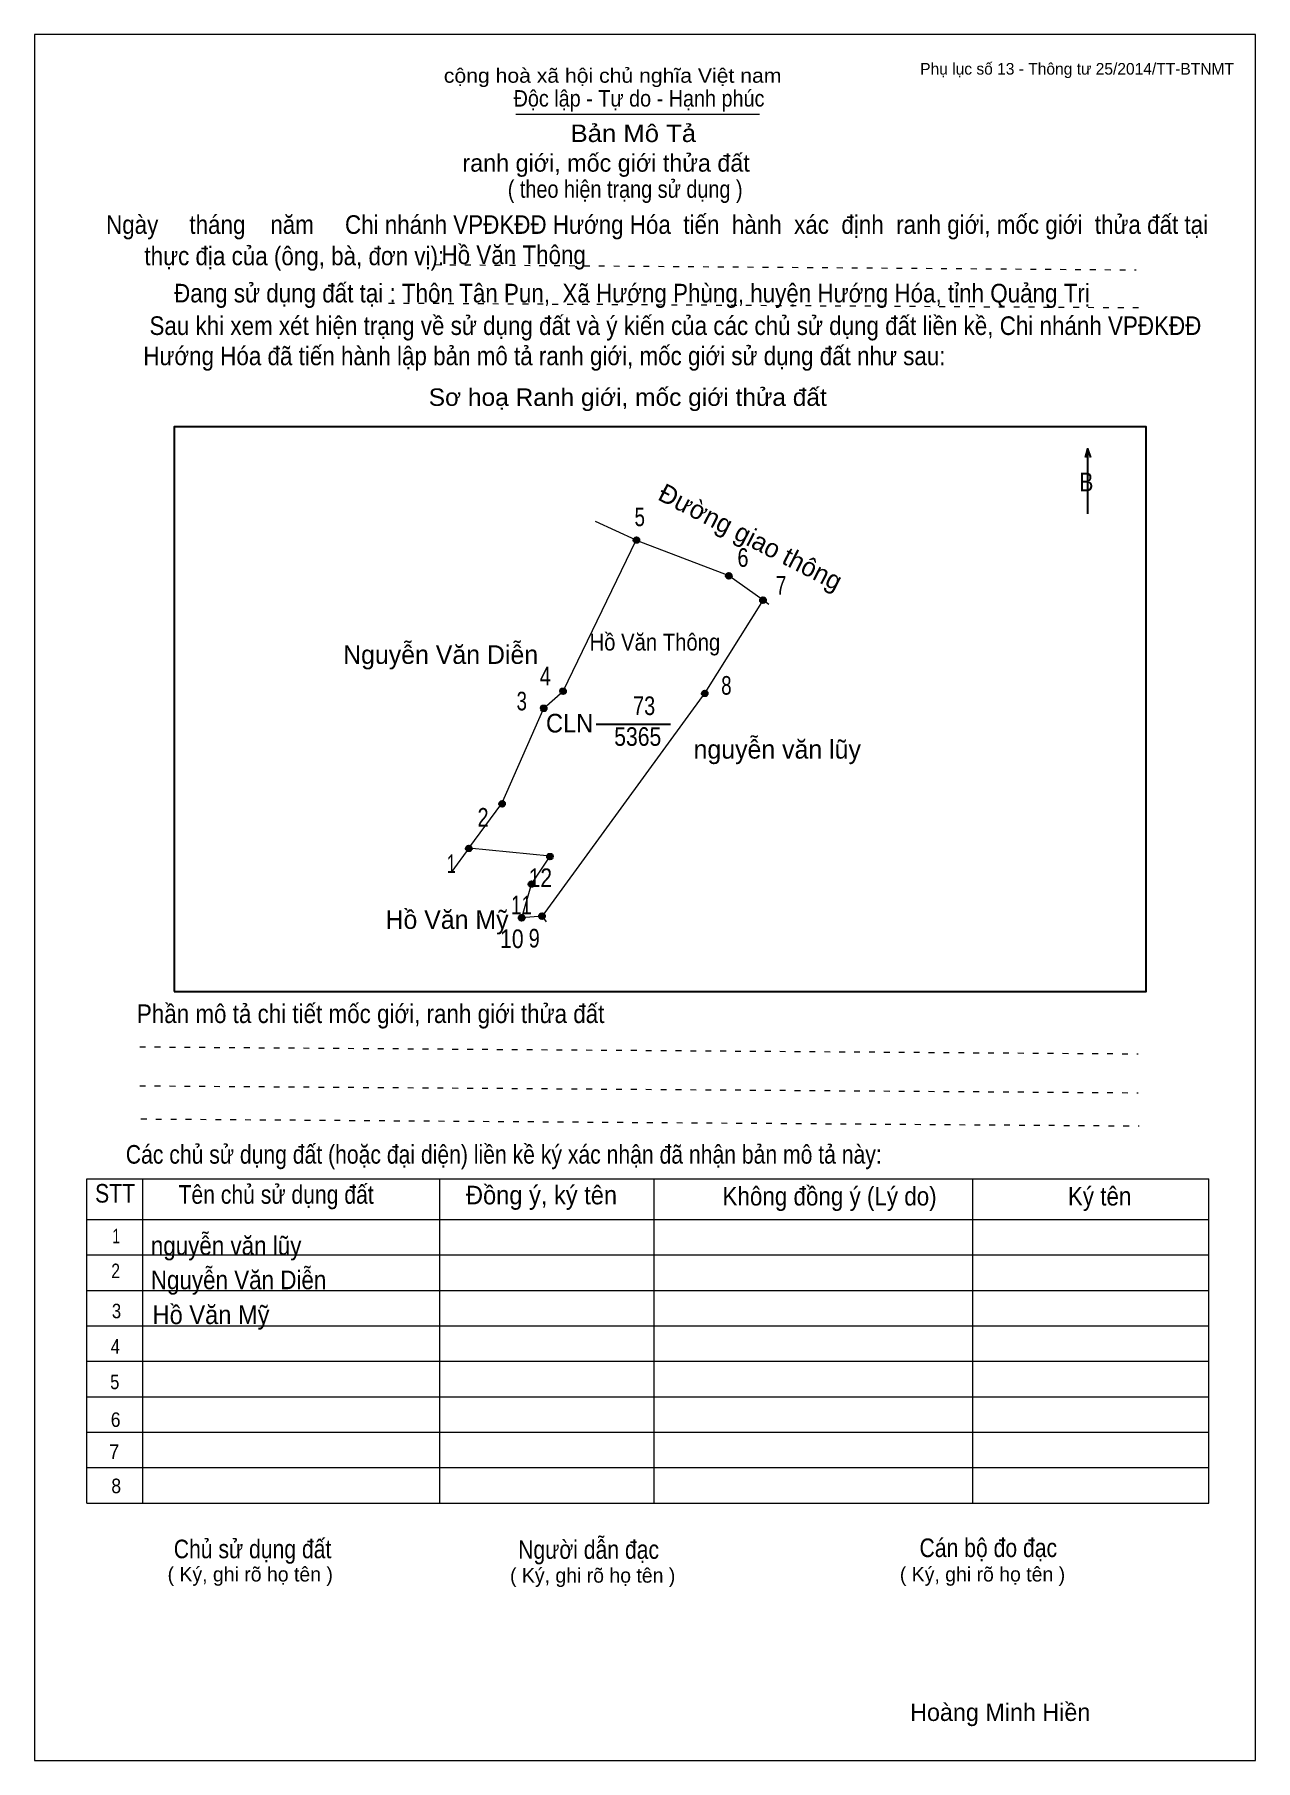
# Model space of a CAD drawing. Header units: centimetres. Extents: x 0 to 21, y 0 to 29.7.
import ezdxf
from ezdxf.enums import TextEntityAlignment as Align

# ---------------------------------------------------------------- set-up
doc = ezdxf.new("R2010")
doc.units = ezdxf.units.CM
doc.header["$LTSCALE"] = 0.13
doc.linetypes.add('DOTTED', pattern=[1.5, 0.3, -1.2])
for name, color, linetype, lineweight in [('1', 7, 'Continuous', 13), ('32', 7, 'Continuous', 25), ('33', 7, 'Continuous', 25), ('6', 7, 'Continuous', 13), ('62', 7, 'Continuous', 13)]:
    doc.layers.add(name, color=color, linetype=linetype, lineweight=lineweight)
for name, color, linetype in [('2', 7, 'Continuous'), ('34', 7, 'Continuous'), ('63', 7, 'Continuous')]:
    doc.layers.add(name, color=color, linetype=linetype)

msp = doc.modelspace()

# ---------------------------------------------------------------- hatches: boundary and pattern name
at = {"layer": '32'}
for points in [[(10.4019, 21.0002, 1), (10.3019, 21.0002, 1)], [(11.992, 20.3857, 1), (11.892, 20.3857, 1)], [(12.5795, 19.9653, 1), (12.4795, 19.9653, 1)], [(9.1405, 18.3983, 1), (9.0405, 18.3983, 1)], [(8.8074, 18.1053, 1), (8.7074, 18.1053, 1)], [(11.5778, 18.3621, 1), (11.4778, 18.3621, 1)], [(8.0916, 16.463, 1), (7.9916, 16.463, 1)], [(7.5205, 15.6945, 1), (7.4205, 15.6945, 1)], [(8.9151, 15.554, 1), (8.8151, 15.554, 1)], [(8.5989, 15.081, 1), (8.4989, 15.081, 1)], [(8.7785, 14.5282, 1), (8.6785, 14.5282, 1)], [(8.4285, 14.5002, 1), (8.3285, 14.5002, 1)]]:
    msp.add_hatch(color=256, dxfattribs=at).paths.add_polyline_path(points)

# ---------------------------------------------------------------- linework, layer by layer
at = {"layer": '1'}
msp.add_lwpolyline([(21, 0), (21, 29.7), (0, 29.7), (0, 0)], close=True, dxfattribs=at)
at = {"layer": '32'}
for centre in [(10.3519, 21.0002), (11.942, 20.3857), (12.5295, 19.9653), (9.0905, 18.3983), (8.7574, 18.1053), (11.5278, 18.3621), (8.0416, 16.463), (7.4705, 15.6945), (8.8651, 15.554), (8.5489, 15.081), (8.7285, 14.5282), (8.3785, 14.5002)]:
    msp.add_circle(centre, 0.05, dxfattribs=at)
at = {"layer": '33'}
msp.add_line((9.66, 17.83), (10.94, 17.83), dxfattribs=at)
at = {"layer": '6'}
for p, q in [((10.35, 21), (9.65, 21.32)), ((12.53, 19.97), (12.63, 19.9)), ((7.47, 15.7), (7.18, 15.3)), ((8.73, 14.53), (8.8, 14.43))]:
    msp.add_line(p, q, dxfattribs=at)
for points in [[(7.47, 15.7), (8.04, 16.47), (8.76, 18.11), (9.09, 18.4), (10.35, 21)], [(10.35, 21), (11.94, 20.39), (12.53, 19.97)], [(12.53, 19.97), (11.53, 18.37), (8.73, 14.53)], [(8.73, 14.53), (8.38, 14.5), (8.55, 15.08), (8.87, 15.56), (7.47, 15.7)]]:
    msp.add_lwpolyline(points, dxfattribs=at)
at = {"layer": '62'}
for p, q in [((8.28, 28.33), (12.47, 28.33)), ((0.9, 10.01), (20.2, 10.01)), ((0.9, 4.43), (0.9, 10.01)), ((1.86, 4.43), (1.86, 10.01)), ((6.97, 4.43), (6.97, 9.99)), ((10.66, 4.43), (10.66, 9.99)), ((16.14, 4.43), (16.14, 10.01)), ((20.2, 4.43), (20.2, 10.01)), ((0.9, 9.31), (20.2, 9.31)), ((0.9, 8.7), (20.2, 8.7)), ((0.9, 8.09), (20.2, 8.09)), ((0.9, 7.48), (20.2, 7.48)), ((0.9, 6.87), (20.2, 6.87)), ((0.9, 6.26), (20.2, 6.26)), ((0.9, 5.65), (20.2, 5.65)), ((0.9, 5.04), (20.2, 5.04)), ((0.9, 4.43), (20.2, 4.43))]:
    msp.add_line(p, q, dxfattribs=at)
at = {"layer": '62', "linetype": 'DOTTED'}
for p, q in [((6.89, 25.74), (18.95, 25.65)), ((6.09, 25.08), (19.04, 25)), ((1.81, 12.28), (18.98, 12.16)), ((1.81, 11.61), (18.98, 11.49)), ((1.83, 11.04), (19, 10.92))]:
    msp.add_line(p, q, dxfattribs=at)
at = {"layer": '62', "lineweight": 25}
for p, q in [((18.11, 22.58), (18.11, 21.45)), ((18.11, 22.57), (18.07, 22.42)), ((18.11, 22.57), (18.16, 22.42))]:
    msp.add_line(p, q, dxfattribs=at)
msp.add_lwpolyline([(2.4, 13.23), (19.12, 13.23), (19.12, 22.95), (2.4, 22.95)], close=True, dxfattribs=at)

# ---------------------------------------------------------------- texts
at = {"layer": '2', "width": 0.9}
msp.add_text('Hồ Văn Thông', height=0.2896, dxfattribs=at).set_placement((10.67, 19.1), align=Align.CENTER)
at = {"layer": '32'}
for s, width, p in [('5', 0.75, (10.41, 21.24)), ('6', 0.8, (12.185, 20.54)), ('7', 0.75, (12.84, 20.06)), ('4', 0.8, (8.785, 18.5)), ('8', 0.75, (11.9, 18.34)), ('3', 0.75, (8.38, 18.07)), ('2', 0.8, (7.715, 16.07)), ('1', 0.65, (7.17, 15.27)), ('12', 0.85, (8.7, 15.03)), ('11', 0.75, (8.375, 14.56)), ('10', 0.85, (8.21, 13.98)), ('9', 0.8, (8.595, 13.99))]:
    msp.add_text(s, height=0.32, dxfattribs=dict(at, width=width)).set_placement(p, align=Align.CENTER)
at = {"layer": '33'}
msp.add_text('Đường giao thông', height=0.32, rotation=332.802, dxfattribs=at).set_placement((12.2419, 20.9122), align=Align.CENTER)
for s, p in [('Nguyễn Văn Diễn', (6.985, 18.87)), ('nguyễn văn lũy', (12.775, 17.24)), ('Hồ Văn Mỹ', (7.095, 14.31))]:
    msp.add_text(s, height=0.32, dxfattribs=at).set_placement(p, align=Align.CENTER)
for s, width, p in [('73', 0.8, (10.485, 17.99)), ('5365', 0.85, (10.375, 17.46))]:
    msp.add_text(s, height=0.32, dxfattribs=dict(at, width=width)).set_placement(p, align=Align.CENTER)
at = {"layer": '33', "width": 0.95}
msp.add_text('CLN', height=0.32, dxfattribs=at).set_placement((9.61, 17.69), align=Align.RIGHT)
at = {"layer": '34'}
for s, width, p in [('Hồ Văn Thông', 0.9, (7, 25.75)), ('nguyễn văn lũy', 0.9, (2, 8.7)), ('Nguyễn Văn Diễn', 0.9, (2, 8.11)), ('Hồ Văn Mỹ', 0.95, (2.03, 7.51))]:
    msp.add_text(s, height=0.32, dxfattribs=dict(at, width=width)).set_placement(p)
at = {"layer": '62'}
for s, height, width, p in [('cộng hoà xã hội chủ nghĩa Việt nam', 0.2474, 1.1, (7.04, 28.87)), ('Độc lập - Tự do - Hạnh phúc', 0.2828, 0.9, (8.24, 28.46)), ('Bản Mô Tả', 0.3, 1.1, (9.22, 27.85)), ('( theo hiện trạng sử dụng )', 0.3, 0.85, (8.14, 26.89)), ('Ngày     tháng    năm     Chi nhánh VPĐKĐĐ Hướng Hóa  tiến  hành  xác  định  ranh giới, mốc giới  thửa đất tại ', 0.32, 0.9, (1.23, 26.27)), ('thực địa của (ông, bà, đơn vị): ', 0.32, 0.9, (1.89, 25.73)), ('Đang sử dụng đất tại : Thôn Tân Pun,  Xã Hướng Phùng, huyện Hướng Hóa, tỉnh Quảng Trị', 0.32, 0.9, (2.4, 25.09)), (' Sau khi xem xét hiện trạng về sử dụng đất và ý kiến của các chủ sử dụng đất liền kề, Chi nhánh VPĐKĐĐ ', 0.32, 0.9, (1.87, 24.53)), ('Hướng Hóa đã tiến hành lập bản mô tả ranh giới, mốc giới sử dụng đất như sau:', 0.32, 0.9, (1.87, 24.01)), ('Sơ hoạ Ranh giới, mốc giới thửa đất', 0.3, 1.05, (6.78, 23.31)), ('B', 0.32, 0.85, (17.97, 21.84)), ('Phần mô tả chi tiết mốc giới, ranh giới thửa đất ', 0.32, 0.9, (1.76, 12.69)), ('Các chủ sử dụng đất (hoặc đại diện) liền kề ký xác nhận đã nhận bản mô tả này:', 0.32, 0.85, (1.57, 10.27))]:
    msp.add_text(s, height=height, dxfattribs=dict(at, width=width)).set_placement(p)
msp.add_text('ranh giới, mốc giới thửa đất', height=0.3, dxfattribs=at).set_placement((7.36, 27.34))
for s, height, width, p in [('STT', 0.32, 0.85, (1.385, 9.6)), ('Tên chủ sử dụng đất', 0.32, 0.85, (4.155, 9.58)), ('Đồng ý, ký tên', 0.32, 0.95, (8.72, 9.57)), ('Không đồng ý (Lý do)', 0.32, 0.9, (13.675, 9.55)), ('Ký tên', 0.32, 0.9, (18.32, 9.55)), ('1', 0.25, 0.7, (1.405, 8.9)), ('2', 0.25, 0.8, (1.395, 8.3)), ('3', 0.25, 0.85, (1.41, 7.61)), ('4', 0.25, 0.85, (1.39, 7)), ('5', 0.25, 0.85, (1.38, 6.39)), ('6', 0.25, 0.9, (1.395, 5.74)), ('7', 0.25, 0.95, (1.37, 5.19)), ('8', 0.25, 0.9, (1.405, 4.6)), ('Người dẫn đạc', 0.32, 0.85, (9.53, 3.47)), ('Chủ sử dụng đất', 0.32, 0.85, (3.75, 3.48)), ('Cán bộ đo đạc', 0.32, 0.85, (16.405, 3.5))]:
    msp.add_text(s, height=height, dxfattribs=dict(at, width=width)).set_placement(p, align=Align.CENTER)
for p in [(3.71, 3.08), (9.6, 3.06), (16.305, 3.08)]:
    msp.add_text('( Ký, ghi rõ họ tên )', height=0.25, dxfattribs=at).set_placement(p, align=Align.CENTER)
at = {"layer": '63'}
msp.add_text('Phụ lục số 13 - Thông tư 25/2014/TT-BTNMT', height=0.2, dxfattribs=at).set_placement((20.63, 29.01), align=Align.RIGHT)
msp.add_text('Hoàng Minh Hiền', height=0.3, dxfattribs=at).set_placement((16.61, 0.68), align=Align.CENTER)

doc.saveas('drawing.dxf')
